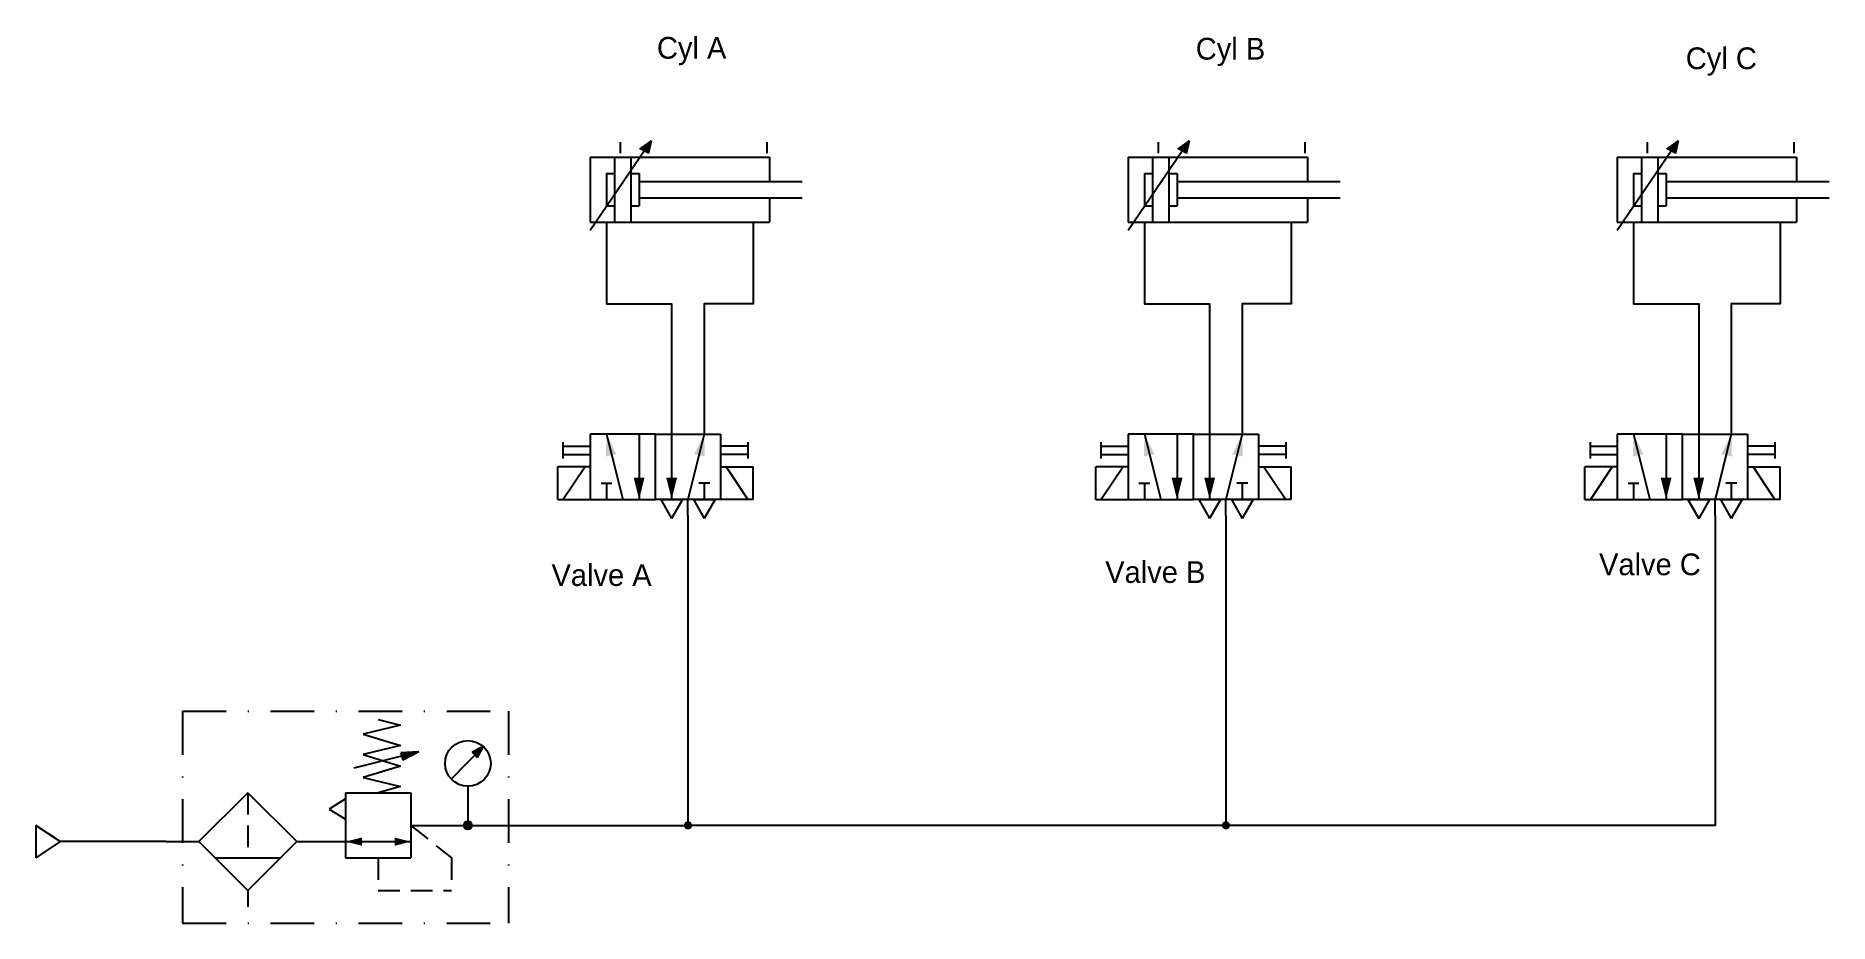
# Model space of a CAD drawing. Extents: x 57 to 222, y 22 to 104.
import ezdxf
from ezdxf.enums import TextEntityAlignment as Align

# ---------------------------------------------------------------- set-up
doc = ezdxf.new("R2010")
doc.units = 0
doc.header["$MEASUREMENT"] = 0
for name, pattern in [('AUSGEZOGEN', [0]), ('GESTRICHELT', [3, 2, -1]), ('STRICHPUNKTIERT', [8, 4, -2, 0, -2])]:
    doc.linetypes.add(name, pattern=pattern)
for name, color, linetype in [('1', 7, 'AUSGEZOGEN'), ('LINES', 7, 'AUSGEZOGEN'), ('TCONNECTIONS', 7, 'AUSGEZOGEN')]:
    doc.layers.add(name, color=color, linetype=linetype)

# ---------------------------------------------------------------- blocks, each defined once
blk = doc.blocks.new('PAL2DXF')
at = {"layer": '1', "color": 7}
for p, q in [((4.12, 9), (-1.5, 0.75)), ((4.12, 9), (3.04, 8.23)), ((4.12, 9), (3.83, 7.79)), ((-1.5, 7.5), (15, 7.5)), ((-1.5, 7.5), (-1.5, 1.5)), ((0.75, 7.5), (0.75, 1.5)), ((2.25, 7.5), (2.25, 1.5)), ((15, 7.5), (15, 5.25)), ((0, 6), (0, 3)), ((0, 6), (0.75, 6)), ((2.25, 6), (3, 6)), ((3, 6), (3, 3)), ((3, 5.25), (18, 5.25)), ((3, 3.75), (18, 3.75)), ((15, 3.75), (15, 1.5)), ((0, 3), (0.75, 3)), ((2.25, 3), (3, 3)), ((-1.5, 1.5), (15, 1.5)), ((0, 1.5), (0, 0)), ((13.5, 1.5), (13.5, 0))]:
    blk.add_line(p, q, dxfattribs=at)
blk.add_solid([(4.12, 9), (3.83, 7.79), (3.04, 8.23)], dxfattribs=at)
blk = doc.blocks.new('0002O6')
at = {"layer": '1', "color": 7}
for p, q in [((-7.5, -1.5), (-7.5, -7.5)), ((-1.5, -1.5), (-7.5, -1.5)), ((-6, -1.5), (-4.5, -7.5)), ((-3, -1.5), (-3, -7.5)), ((-1.5, -7.5), (-1.5, -1.5)), ((-1.5, -7.5), (-1.5, -1.5)), ((-1.5, -1.5), (4.5, -1.5)), ((0, -1.5), (0, -7.5)), ((3, -1.5), (1.5, -7.5)), ((4.5, -1.5), (4.5, -7.5)), ((-10, -2.25), (-10, -3.75)), ((-10, -2.62), (-7.5, -2.62)), ((7, -2.62), (4.5, -2.62)), ((7, -2.25), (7, -3.75)), ((-10.47, -7.5), (-10.47, -4.5)), ((-7.47, -4.5), (-10.47, -4.5)), ((-10, -3.38), (-7.5, -3.38)), ((-7.97, -4.5), (-9.97, -7.5)), ((7, -3.38), (4.5, -3.38)), ((4.5, -4.5), (7.5, -4.5)), ((5, -4.5), (7, -7.5)), ((7.5, -7.5), (7.5, -4.5)), ((-6.5, -6), (-5.5, -6)), ((-6, -6), (-6, -7.5)), ((3.5, -6), (2.5, -6)), ((3, -6), (3, -7.5)), ((-10.47, -7.5), (-7.47, -7.5)), ((-7.5, -7.5), (-1.5, -7.5)), ((4.5, -7.5), (-1.5, -7.5)), ((7.5, -7.5), (4.5, -7.5))]:
    blk.add_line(p, q, dxfattribs=at)
for points in [[(-6, -1.5), (-6.05, -3.56), (-5.08, -3.35)], [(3, -1.5), (3.05, -3.56), (2.08, -3.35)], [(-3, -7.5), (-2.5, -5.5), (-3.5, -5.5)], [(0, -7.5), (-0.5, -5.5), (0.5, -5.5)]]:
    blk.add_solid(points, dxfattribs=at)
blk = doc.blocks.new('0002O18')
at = {"layer": '1', "color": 7}
for p, q in [((-7.5, -1.5), (-7.5, -7.5)), ((-1.5, -1.5), (-7.5, -1.5)), ((-6, -1.5), (-4.5, -7.5)), ((-3, -1.5), (-3, -7.5)), ((-1.5, -7.5), (-1.5, -1.5)), ((-1.5, -7.5), (-1.5, -1.5)), ((-1.5, -1.5), (4.5, -1.5)), ((0, -1.5), (0, -7.5)), ((3, -1.5), (1.5, -7.5)), ((4.5, -1.5), (4.5, -7.5)), ((-10, -2.25), (-10, -3.75)), ((-10, -2.62), (-7.5, -2.62)), ((7, -2.62), (4.5, -2.62)), ((7, -2.25), (7, -3.75)), ((-10.47, -7.5), (-10.47, -4.5)), ((-7.47, -4.5), (-10.47, -4.5)), ((-10, -3.38), (-7.5, -3.38)), ((-7.97, -4.5), (-9.97, -7.5)), ((7, -3.38), (4.5, -3.38)), ((4.5, -4.5), (7.5, -4.5)), ((5, -4.5), (7, -7.5)), ((7.5, -7.5), (7.5, -4.5)), ((-6.5, -6), (-5.5, -6)), ((-6, -6), (-6, -7.5)), ((3.5, -6), (2.5, -6)), ((3, -6), (3, -7.5)), ((-10.47, -7.5), (-7.47, -7.5)), ((-7.5, -7.5), (-1.5, -7.5)), ((4.5, -7.5), (-1.5, -7.5)), ((7.5, -7.5), (4.5, -7.5))]:
    blk.add_line(p, q, dxfattribs=at)
for points in [[(-6, -1.5), (-6.05, -3.56), (-5.08, -3.35)], [(3, -1.5), (3.05, -3.56), (2.08, -3.35)], [(-3, -7.5), (-2.5, -5.5), (-3.5, -5.5)], [(0, -7.5), (-0.5, -5.5), (0.5, -5.5)]]:
    blk.add_solid(points, dxfattribs=at)
blk = doc.blocks.new('PRV')
at = {"layer": '1', "color": 7, "linetype": 'STRICHPUNKTIERT'}
for p, q in [((1.5, 12), (1.5, -7.5)), ((1.5, 12), (31.5, 12)), ((31.5, 12), (31.5, -7.5)), ((1.5, -7.5), (31.5, -7.5))]:
    blk.add_line(p, q, dxfattribs=at)
at = {"layer": '1', "color": 7}
for p, q in [((21.54, 10.71), (18.11, 9.9)), ((19.5, 11.25), (21.54, 10.71)), ((23.25, 8.25), (17.25, 6.75)), ((18.11, 9.9), (21.54, 8.84)), ((21.54, 8.84), (18.11, 8.03)), ((23.25, 8.25), (21.58, 8.18)), ((23.25, 8.25), (21.75, 7.5)), ((29.16, 8.76), (26.22, 5.76)), ((29.16, 8.76), (28.14, 8.22)), ((29.16, 8.76), (28.59, 7.74)), ((18.11, 8.03), (21.54, 6.95)), ((21.54, 6.95), (18.11, 5.89)), ((21.58, 8.18), (21.75, 7.5)), ((28.14, 8.22), (28.59, 7.74)), ((18.11, 5.89), (21.54, 5.07)), ((21.54, 5.07), (19.5, 4.5)), ((27.75, 5.1), (27.75, 1.5)), ((7.5, 4.5), (3, 0)), ((7.5, 4.5), (12, 0)), ((16.5, 3.94), (15, 3)), ((16.5, 4.5), (22.5, 4.5)), ((16.5, 4.5), (16.5, -1.5)), ((16.5, 3.94), (16.5, 2.06)), ((22.5, 4.5), (22.5, -1.5)), ((15, 3), (16.5, 2.06)), ((0, 0), (3, 0)), ((3, 0), (7.5, -4.5)), ((12, 0), (7.5, -4.5)), ((12, 0), (13.5, 0)), ((13.5, 0), (16.5, 0)), ((16.5, 0), (22.5, 0)), ((22.5, 1.5), (33, 1.5)), ((28.12, 1.5), (27.38, 1.5)), ((28.12, 1.5), (27.38, 1.5)), ((4.5, -1.5), (10.5, -1.5)), ((16.5, -1.5), (22.5, -1.5)), ((7.5, -4.5), (7.5, -6))]:
    blk.add_line(p, q, dxfattribs=at)
at = {"layer": '1', "color": 7, "linetype": 'GESTRICHELT'}
for p, q in [((7.5, 4.5), (7.5, -1.5)), ((22.5, 1.5), (26.25, -1.5)), ((19.5, -1.5), (19.5, -4.5)), ((26.25, -1.5), (26.25, -4.5)), ((19.5, -4.5), (26.25, -4.5))]:
    blk.add_line(p, q, dxfattribs=at)
at = {"layer": '1', "color": 7, "const_width": 0.375}
blk.add_lwpolyline([(27.56, 1.5, 1), (27.94, 1.5, 1)], format="xyb", close=True, dxfattribs=at)
at = {"layer": '1', "color": 7}
for centre, radius in [((27.75, 7.2), 2.1), ((27.75, 1.5), 0.375), ((27.75, 1.5), 0.375)]:
    blk.add_circle(centre, radius, dxfattribs=at)
for points in [[(21.75, 7.5), (23.25, 8.25), (21.58, 8.18)], [(28.54, 7.72), (28.14, 8.22), (29.16, 8.76)], [(16.5, 0), (18, -0.38), (18, 0.38)], [(22.5, 0), (21, -0.38), (21, 0.38)]]:
    blk.add_solid(points, dxfattribs=at)
blk = doc.blocks.new('TRICON')
at = {"layer": 'TCONNECTIONS', "color": 7, "const_width": 0.375}
blk.add_lwpolyline([(-1.4375, 1.25, 1), (-1.0625, 1.25, 1)], format="xyb", close=True, dxfattribs=at)
blk = doc.blocks.new('PPE1')
at = {"layer": '1', "color": 7}
for p, q in [((0, 0), (0, -0.75)), ((0, -0.75), (-1.5, -3)), ((0, -0.75), (-1.5, -3)), ((0, -0.75), (1.5, -3)), ((-1.5, -3), (1.5, -3))]:
    blk.add_line(p, q, dxfattribs=at)
blk = doc.blocks.new('0002O48')
at = {"layer": '1', "color": 7}
for p, q in [((-7.5, -1.5), (-7.5, -7.5)), ((-1.5, -1.5), (-7.5, -1.5)), ((-6, -1.5), (-4.5, -7.5)), ((-3, -1.5), (-3, -7.5)), ((-1.5, -7.5), (-1.5, -1.5)), ((-1.5, -7.5), (-1.5, -1.5)), ((-1.5, -1.5), (4.5, -1.5)), ((0, -1.5), (0, -7.5)), ((3, -1.5), (1.5, -7.5)), ((4.5, -1.5), (4.5, -7.5)), ((-10, -2.25), (-10, -3.75)), ((-10, -2.62), (-7.5, -2.62)), ((7, -2.62), (4.5, -2.62)), ((7, -2.25), (7, -3.75)), ((-10.47, -7.5), (-10.47, -4.5)), ((-7.47, -4.5), (-10.47, -4.5)), ((-10, -3.38), (-7.5, -3.38)), ((-7.97, -4.5), (-9.97, -7.5)), ((7, -3.38), (4.5, -3.38)), ((4.5, -4.5), (7.5, -4.5)), ((5, -4.5), (7, -7.5)), ((7.5, -7.5), (7.5, -4.5)), ((-6.5, -6), (-5.5, -6)), ((-6, -6), (-6, -7.5)), ((3.5, -6), (2.5, -6)), ((3, -6), (3, -7.5)), ((-10.47, -7.5), (-7.47, -7.5)), ((-7.5, -7.5), (-1.5, -7.5)), ((4.5, -7.5), (-1.5, -7.5)), ((7.5, -7.5), (4.5, -7.5))]:
    blk.add_line(p, q, dxfattribs=at)
for points in [[(-6, -1.5), (-6.05, -3.56), (-5.08, -3.35)], [(3, -1.5), (3.05, -3.56), (2.08, -3.35)], [(-3, -7.5), (-2.5, -5.5), (-3.5, -5.5)], [(0, -7.5), (-0.5, -5.5), (0.5, -5.5)]]:
    blk.add_solid(points, dxfattribs=at)

msp = doc.modelspace()

# ---------------------------------------------------------------- linework, layer by layer
at = {"layer": '1', "color": 7}
for p, q in [((111, 94.12), (111, 93.12)), ((124.5, 94.12), (124.5, 93.12)), ((160.5, 94.12), (160.5, 93.12)), ((174, 94.12), (174, 93.12)), ((205.5, 94.12), (205.5, 93.12)), ((219, 94.12), (219, 93.12)), ((115.75, 68.75), (115.75, 67.25)), ((118.75, 68.75), (118.75, 67.25)), ((165.25, 68.75), (165.25, 67.25)), ((168.25, 68.75), (168.25, 67.25)), ((210.25, 68.75), (210.25, 67.25)), ((213.25, 68.75), (213.25, 67.25)), ((114.75, 61.25), (115.75, 59.5)), ((114.75, 61.25), (116.75, 61.25)), ((116.75, 61.25), (115.75, 59.5)), ((117.25, 59.75), (117.25, 61.25)), ((117.75, 61.25), (118.75, 59.5)), ((117.75, 61.25), (119.75, 61.25)), ((119.75, 61.25), (118.75, 59.5)), ((164.25, 61.25), (165.25, 59.5)), ((164.25, 61.25), (166.25, 61.25)), ((166.25, 61.25), (165.25, 59.5)), ((166.75, 59.75), (166.75, 61.25)), ((167.25, 61.25), (168.25, 59.5)), ((167.25, 61.25), (169.25, 61.25)), ((169.25, 61.25), (168.25, 59.5)), ((209.25, 61.25), (210.25, 59.5)), ((209.25, 61.25), (211.25, 61.25)), ((211.25, 61.25), (210.25, 59.5)), ((211.75, 59.75), (211.75, 61.25)), ((212.25, 61.25), (213.25, 59.5)), ((212.25, 61.25), (214.25, 61.25)), ((214.25, 61.25), (213.25, 59.5))]:
    msp.add_line(p, q, dxfattribs=at)
at = {"layer": 'LINES', "color": 7}
for points in [[(109.75, 85.25), (109.75, 79.25), (115.75, 79.25), (115.75, 68.75)], [(123.25, 85.25), (123.25, 79.25), (118.75, 79.25), (118.75, 68.75)], [(159.25, 85.25), (159.25, 79.25), (165.25, 79.25), (165.25, 68.75)], [(172.75, 85.25), (172.75, 79.25), (168.25, 79.25), (168.25, 68.75)], [(204.25, 85.25), (204.25, 79.25), (210.25, 79.25), (210.25, 68.75)], [(217.75, 85.25), (217.75, 79.25), (213.25, 79.25), (213.25, 68.75)], [(117.25, 59.75), (117.25, 46.25), (117.25, 46.25), (117.25, 31.25)], [(166.75, 59.75), (166.75, 31.25), (166.75, 31.25)], [(211.75, 59.75), (211.75, 31.25), (166.75, 31.25)], [(69.25, 29.75), (64.75, 29.75), (64.75, 29.75), (60.25, 29.75)], [(102.25, 31.25), (115.75, 31.25), (115.75, 31.25), (117.25, 31.25)], [(166.75, 31.25), (117.25, 31.25), (117.25, 31.25)]]:
    msp.add_lwpolyline(points, dxfattribs=at)

# ---------------------------------------------------------------- block references
at = {"layer": '1'}
for name, p in [('PAL2DXF', (109.75, 85.25)), ('PAL2DXF', (159.25, 85.25)), ('PAL2DXF', (204.25, 85.25)), ('0002O6', (115.75, 68.75)), ('0002O18', (165.25, 68.75)), ('0002O48', (210.25, 68.75)), ('PRV', (69.25, 29.75)), ('TRICON', (118.5, 30)), ('TRICON', (168, 30))]:
    msp.add_blockref(name, p, dxfattribs=at)
at = {"layer": '1', "rotation": 270}
msp.add_blockref('PPE1', (60.25, 29.75), dxfattribs=at)

# ---------------------------------------------------------------- texts
at = {"layer": '1', "color": 7}
for s, p in [('Cyl A', (117.59, 101.8)), ('Cyl B', (167.17, 101.72)), ('Cyl C', (212.33, 100.84)), ('Valve C', (205.76, 54.27)), ('Valve A', (109.3, 53.28)), ('Valve B', (160.25, 53.56))]:
    msp.add_text(s, height=2, dxfattribs=at).set_placement(p, align=Align.CENTER)

doc.saveas('drawing.dxf')
